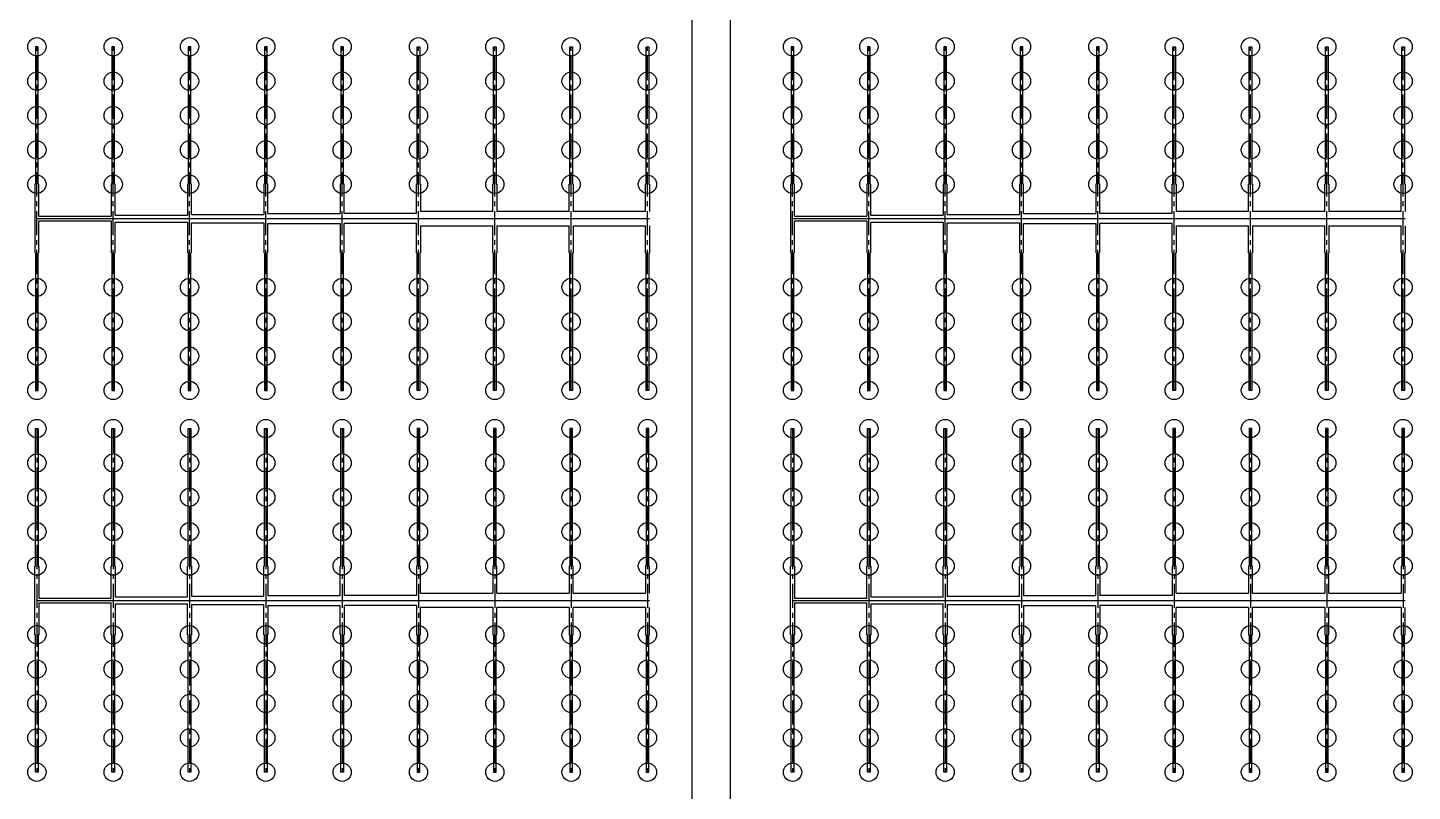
# Model space of a CAD drawing. Header units: millimetres. Extents: x -299291 to 688124, y -407813 to 623474.
# Drawn here: x -245862 to -227722, y 41980 to 51980 of the extents above; entities that cross this region are included whole.
import ezdxf

# ---------------------------------------------------------------- set-up
doc = ezdxf.new("R2010")
doc.units = ezdxf.units.MM
doc.linetypes.add('CENTER', pattern=[50.8, 31.75, -6.35, 6.35, -6.35])
doc.layers.add('轴线', color=6, linetype='CENTER')

msp = doc.modelspace()

# ---------------------------------------------------------------- linework, layer by layer
at = {"ltscale": 10}
for p, q in [((-237161.202, 90653.898), (-237161.202, 21980.27)), ((-236661.202, 90310.368), (-236661.202, 21980.27)), ((-237161.202, 89416.118), (-237161.202, 21980.27)), ((-236661.202, 87154.41), (-236661.202, 21980.27)), ((-245726.257, 51730.27), (-245758.257, 51730.27)), ((-245758.257, 51730.27), (-245758.257, 49930.27)), ((-245726.257, 49930.27), (-245726.257, 51730.27)), ((-244726.257, 51730.27), (-244758.257, 51730.27)), ((-244758.257, 51730.27), (-244758.257, 49930.27)), ((-244726.257, 49930.27), (-244726.257, 51730.27)), ((-243726.257, 51730.27), (-243758.257, 51730.27)), ((-243758.257, 51730.27), (-243758.257, 49930.27)), ((-243726.257, 49930.27), (-243726.257, 51730.27)), ((-242726.257, 51730.27), (-242758.257, 51730.27)), ((-242758.257, 51730.27), (-242758.257, 49930.27)), ((-242726.257, 49930.27), (-242726.257, 51730.27)), ((-241726.257, 51730.27), (-241758.257, 51730.27)), ((-241758.257, 51730.27), (-241758.257, 49930.27)), ((-241726.257, 49930.27), (-241726.257, 51730.27)), ((-240758.257, 49930.27), (-240758.257, 51730.27)), ((-240758.257, 51730.27), (-240726.257, 51730.27)), ((-240726.257, 51730.27), (-240726.257, 49930.27)), ((-239758.257, 49930.27), (-239758.257, 51730.27)), ((-239758.257, 51730.27), (-239726.257, 51730.27)), ((-239726.257, 51730.27), (-239726.257, 49930.27)), ((-238758.257, 49930.27), (-238758.257, 51730.27)), ((-238758.257, 51730.27), (-238726.257, 51730.27)), ((-238726.257, 51730.27), (-238726.257, 49930.27)), ((-237758.257, 49930.27), (-237758.257, 51730.27)), ((-237758.257, 51730.27), (-237726.257, 51730.27)), ((-237726.257, 51730.27), (-237726.257, 49930.27)), ((-235826.257, 51730.27), (-235858.257, 51730.27)), ((-235858.257, 51730.27), (-235858.257, 49930.27)), ((-235826.257, 49930.27), (-235826.257, 51730.27)), ((-234826.257, 51730.27), (-234858.257, 51730.27)), ((-234858.257, 51730.27), (-234858.257, 49930.27)), ((-234826.257, 49930.27), (-234826.257, 51730.27)), ((-233826.257, 51730.27), (-233858.257, 51730.27)), ((-233858.257, 51730.27), (-233858.257, 49930.27)), ((-233826.257, 49930.27), (-233826.257, 51730.27)), ((-232826.257, 51730.27), (-232858.257, 51730.27)), ((-232858.257, 51730.27), (-232858.257, 49930.27)), ((-232826.257, 49930.27), (-232826.257, 51730.27)), ((-231826.257, 51730.27), (-231858.257, 51730.27)), ((-231858.257, 51730.27), (-231858.257, 49930.27)), ((-231826.257, 49930.27), (-231826.257, 51730.27)), ((-230858.257, 49930.27), (-230858.257, 51730.27)), ((-230858.257, 51730.27), (-230826.257, 51730.27)), ((-230826.257, 51730.27), (-230826.257, 49930.27)), ((-229858.257, 49930.27), (-229858.257, 51730.27)), ((-229858.257, 51730.27), (-229826.257, 51730.27)), ((-229826.257, 51730.27), (-229826.257, 49930.27)), ((-228858.257, 49930.27), (-228858.257, 51730.27)), ((-228858.257, 51730.27), (-228826.257, 51730.27)), ((-228826.257, 51730.27), (-228826.257, 49930.27)), ((-227858.257, 49930.27), (-227858.257, 51730.27)), ((-227858.257, 51730.27), (-227826.257, 51730.27)), ((-227826.257, 51730.27), (-227826.257, 49930.27)), ((-245758.257, 49930.27), (-245767.257, 49930.27)), ((-245767.257, 49930.27), (-245767.257, 49030.27)), ((-245717.257, 49930.27), (-245726.257, 49930.27)), ((-245717.257, 49510.27), (-245717.257, 49930.27)), ((-244758.257, 49930.27), (-244767.257, 49930.27)), ((-244767.257, 49930.27), (-244767.257, 49510.27)), ((-244717.257, 49930.27), (-244726.257, 49930.27)), ((-244717.257, 49525.27), (-244717.257, 49930.27)), ((-243758.257, 49930.27), (-243767.257, 49930.27)), ((-243767.257, 49930.27), (-243767.257, 49525.27)), ((-243717.257, 49930.27), (-243726.257, 49930.27)), ((-243717.257, 49535.27), (-243717.257, 49930.27)), ((-242758.257, 49930.27), (-242767.257, 49930.27)), ((-242767.257, 49930.27), (-242767.257, 49535.27)), ((-242717.257, 49930.27), (-242726.257, 49930.27)), ((-242717.257, 49545.27), (-242717.257, 49930.27)), ((-241758.257, 49930.27), (-241767.257, 49930.27)), ((-241767.257, 49930.27), (-241767.257, 49545.27)), ((-241717.257, 49930.27), (-241726.257, 49930.27)), ((-241717.257, 49545.27), (-241717.257, 49930.27)), ((-240767.257, 49545.27), (-240767.257, 49930.27)), ((-240767.257, 49930.27), (-240758.257, 49930.27)), ((-240726.257, 49930.27), (-240717.257, 49930.27)), ((-240717.257, 49930.27), (-240717.257, 49575.27)), ((-239767.257, 49575.27), (-239767.257, 49930.27)), ((-239767.257, 49930.27), (-239758.257, 49930.27)), ((-239726.257, 49930.27), (-239717.257, 49930.27)), ((-239717.257, 49930.27), (-239717.257, 49575.27)), ((-238767.257, 49575.27), (-238767.257, 49930.27)), ((-238767.257, 49930.27), (-238758.257, 49930.27)), ((-238726.257, 49930.27), (-238717.257, 49930.27)), ((-238717.257, 49930.27), (-238717.257, 49575.27)), ((-237767.257, 49575.27), (-237767.257, 49930.27)), ((-237767.257, 49930.27), (-237758.257, 49930.27)), ((-237726.257, 49930.27), (-237717.257, 49930.27)), ((-237717.257, 49930.27), (-237717.257, 49575.27)), ((-235858.257, 49930.27), (-235867.257, 49930.27)), ((-235867.257, 49930.27), (-235867.257, 49030.27)), ((-235817.257, 49930.27), (-235826.257, 49930.27)), ((-235817.257, 49510.27), (-235817.257, 49930.27)), ((-234858.257, 49930.27), (-234867.257, 49930.27)), ((-234867.257, 49930.27), (-234867.257, 49510.27)), ((-234817.257, 49930.27), (-234826.257, 49930.27)), ((-234817.257, 49525.27), (-234817.257, 49930.27)), ((-233858.257, 49930.27), (-233867.257, 49930.27)), ((-233867.257, 49930.27), (-233867.257, 49525.27)), ((-233817.257, 49930.27), (-233826.257, 49930.27)), ((-233817.257, 49535.27), (-233817.257, 49930.27)), ((-232858.257, 49930.27), (-232867.257, 49930.27)), ((-232867.257, 49930.27), (-232867.257, 49535.27)), ((-232817.257, 49930.27), (-232826.257, 49930.27)), ((-232817.257, 49545.27), (-232817.257, 49930.27)), ((-231858.257, 49930.27), (-231867.257, 49930.27)), ((-231867.257, 49930.27), (-231867.257, 49545.27)), ((-231817.257, 49930.27), (-231826.257, 49930.27)), ((-231817.257, 49545.27), (-231817.257, 49930.27)), ((-230867.257, 49545.27), (-230867.257, 49930.27)), ((-230867.257, 49930.27), (-230858.257, 49930.27)), ((-230826.257, 49930.27), (-230817.257, 49930.27)), ((-230817.257, 49930.27), (-230817.257, 49575.27)), ((-229867.257, 49575.27), (-229867.257, 49930.27)), ((-229867.257, 49930.27), (-229858.257, 49930.27)), ((-229826.257, 49930.27), (-229817.257, 49930.27)), ((-229817.257, 49930.27), (-229817.257, 49575.27)), ((-228867.257, 49575.27), (-228867.257, 49930.27)), ((-228867.257, 49930.27), (-228858.257, 49930.27)), ((-228826.257, 49930.27), (-228817.257, 49930.27)), ((-228817.257, 49930.27), (-228817.257, 49575.27)), ((-227867.257, 49575.27), (-227867.257, 49930.27)), ((-227867.257, 49930.27), (-227858.257, 49930.27)), ((-227826.257, 49930.27), (-227817.257, 49930.27)), ((-227817.257, 49930.27), (-227817.257, 49575.27)), ((-244717.257, 49525.27), (-243767.257, 49525.27)), ((-243717.257, 49535.27), (-242767.257, 49535.27)), ((-242717.257, 49545.27), (-241767.257, 49545.27)), ((-240767.257, 49545.27), (-241717.257, 49545.27)), ((-239767.257, 49575.27), (-240717.257, 49575.27)), ((-238767.257, 49575.27), (-239717.257, 49575.27)), ((-237767.257, 49575.27), (-238717.257, 49575.27)), ((-234817.257, 49525.27), (-233867.257, 49525.27)), ((-233817.257, 49535.27), (-232867.257, 49535.27)), ((-232817.257, 49545.27), (-231867.257, 49545.27)), ((-230867.257, 49545.27), (-231817.257, 49545.27)), ((-229867.257, 49575.27), (-230817.257, 49575.27)), ((-228867.257, 49575.27), (-229817.257, 49575.27)), ((-227867.257, 49575.27), (-228817.257, 49575.27)), ((-245742.257, 49480.27), (-237717.257, 49480.27)), ((-245717.257, 49510.27), (-244767.257, 49510.27)), ((-245717.257, 49030.27), (-245717.257, 49450.27)), ((-245717.257, 49450.27), (-244767.257, 49450.27)), ((-244767.257, 49450.27), (-244767.257, 49030.27)), ((-244717.257, 49030.27), (-244717.257, 49435.27)), ((-244717.257, 49435.27), (-243767.257, 49435.27)), ((-243767.257, 49435.27), (-243767.257, 49030.27)), ((-243717.257, 49030.27), (-243717.257, 49425.27)), ((-243717.257, 49425.27), (-242767.257, 49425.27)), ((-242767.257, 49425.27), (-242767.257, 49030.27)), ((-242717.257, 49030.27), (-242717.257, 49415.27)), ((-242717.257, 49415.27), (-241767.257, 49415.27)), ((-241767.257, 49415.27), (-241767.257, 49030.27)), ((-241717.257, 49030.27), (-241717.257, 49415.27)), ((-240767.257, 49415.27), (-241717.257, 49415.27)), ((-240767.257, 49030.27), (-240767.257, 49415.27)), ((-240717.257, 49385.27), (-240717.257, 49030.27)), ((-240717.257, 49385.27), (-239767.257, 49385.27)), ((-239767.257, 49030.27), (-239767.257, 49385.27)), ((-239717.257, 49385.27), (-239717.257, 49030.27)), ((-239717.257, 49385.27), (-238767.257, 49385.27)), ((-238767.257, 49030.27), (-238767.257, 49385.27)), ((-238717.257, 49385.27), (-238717.257, 49030.27)), ((-238717.257, 49385.27), (-237767.257, 49385.27)), ((-237767.257, 49030.27), (-237767.257, 49385.27)), ((-237717.257, 49385.27), (-237717.257, 49030.27)), ((-235842.257, 49480.27), (-227817.257, 49480.27)), ((-235817.257, 49510.27), (-234867.257, 49510.27)), ((-235817.257, 49030.27), (-235817.257, 49450.27)), ((-235817.257, 49450.27), (-234867.257, 49450.27)), ((-234867.257, 49450.27), (-234867.257, 49030.27)), ((-234817.257, 49030.27), (-234817.257, 49435.27)), ((-234817.257, 49435.27), (-233867.257, 49435.27)), ((-233867.257, 49435.27), (-233867.257, 49030.27)), ((-233817.257, 49030.27), (-233817.257, 49425.27)), ((-233817.257, 49425.27), (-232867.257, 49425.27)), ((-232867.257, 49425.27), (-232867.257, 49030.27)), ((-232817.257, 49030.27), (-232817.257, 49415.27)), ((-232817.257, 49415.27), (-231867.257, 49415.27)), ((-231867.257, 49415.27), (-231867.257, 49030.27)), ((-231817.257, 49030.27), (-231817.257, 49415.27)), ((-230867.257, 49415.27), (-231817.257, 49415.27)), ((-230867.257, 49030.27), (-230867.257, 49415.27)), ((-230817.257, 49385.27), (-230817.257, 49030.27)), ((-230817.257, 49385.27), (-229867.257, 49385.27)), ((-229867.257, 49030.27), (-229867.257, 49385.27)), ((-229817.257, 49385.27), (-229817.257, 49030.27)), ((-229817.257, 49385.27), (-228867.257, 49385.27)), ((-228867.257, 49030.27), (-228867.257, 49385.27)), ((-228817.257, 49385.27), (-228817.257, 49030.27)), ((-228817.257, 49385.27), (-227867.257, 49385.27)), ((-227867.257, 49030.27), (-227867.257, 49385.27)), ((-227817.257, 49385.27), (-227817.257, 49030.27)), ((-245758.257, 49030.27), (-245758.257, 47230.27)), ((-245726.257, 47230.27), (-245726.257, 49030.27)), ((-244758.257, 49030.27), (-244758.257, 47230.27)), ((-244726.257, 47230.27), (-244726.257, 49030.27)), ((-243758.257, 49030.27), (-243758.257, 47230.27)), ((-243726.257, 47230.27), (-243726.257, 49030.27)), ((-242758.257, 49030.27), (-242758.257, 47230.27)), ((-242726.257, 47230.27), (-242726.257, 49030.27)), ((-241758.257, 49030.27), (-241758.257, 47230.27)), ((-241726.257, 47230.27), (-241726.257, 49030.27)), ((-240758.257, 47230.27), (-240758.257, 49030.27)), ((-240726.257, 49030.27), (-240726.257, 47230.27)), ((-239758.257, 47230.27), (-239758.257, 49030.27)), ((-239726.257, 49030.27), (-239726.257, 47230.27)), ((-238758.257, 47230.27), (-238758.257, 49030.27)), ((-238726.257, 49030.27), (-238726.257, 47230.27)), ((-237758.257, 47230.27), (-237758.257, 49030.27)), ((-237726.257, 49030.27), (-237726.257, 47230.27)), ((-235858.257, 49030.27), (-235858.257, 47230.27)), ((-235826.257, 47230.27), (-235826.257, 49030.27)), ((-234858.257, 49030.27), (-234858.257, 47230.27)), ((-234826.257, 47230.27), (-234826.257, 49030.27)), ((-233858.257, 49030.27), (-233858.257, 47230.27)), ((-233826.257, 47230.27), (-233826.257, 49030.27)), ((-232858.257, 49030.27), (-232858.257, 47230.27)), ((-232826.257, 47230.27), (-232826.257, 49030.27)), ((-231858.257, 49030.27), (-231858.257, 47230.27)), ((-231826.257, 47230.27), (-231826.257, 49030.27)), ((-230858.257, 47230.27), (-230858.257, 49030.27)), ((-230826.257, 49030.27), (-230826.257, 47230.27)), ((-229858.257, 47230.27), (-229858.257, 49030.27)), ((-229826.257, 49030.27), (-229826.257, 47230.27)), ((-228858.257, 47230.27), (-228858.257, 49030.27)), ((-228826.257, 49030.27), (-228826.257, 47230.27)), ((-227858.257, 47230.27), (-227858.257, 49030.27)), ((-227826.257, 49030.27), (-227826.257, 47230.27)), ((-245758.257, 47230.27), (-245726.257, 47230.27)), ((-244758.257, 47230.27), (-244726.257, 47230.27)), ((-243758.257, 47230.27), (-243726.257, 47230.27)), ((-242758.257, 47230.27), (-242726.257, 47230.27)), ((-241758.257, 47230.27), (-241726.257, 47230.27)), ((-240726.257, 47230.27), (-240758.257, 47230.27)), ((-239726.257, 47230.27), (-239758.257, 47230.27)), ((-238726.257, 47230.27), (-238758.257, 47230.27)), ((-237726.257, 47230.27), (-237758.257, 47230.27)), ((-235858.257, 47230.27), (-235826.257, 47230.27)), ((-234858.257, 47230.27), (-234826.257, 47230.27)), ((-233858.257, 47230.27), (-233826.257, 47230.27)), ((-232858.257, 47230.27), (-232826.257, 47230.27)), ((-231858.257, 47230.27), (-231826.257, 47230.27)), ((-230826.257, 47230.27), (-230858.257, 47230.27)), ((-229826.257, 47230.27), (-229858.257, 47230.27)), ((-228826.257, 47230.27), (-228858.257, 47230.27)), ((-227826.257, 47230.27), (-227858.257, 47230.27)), ((-245758.257, 46730.27), (-245726.257, 46730.27)), ((-245758.257, 44930.27), (-245758.257, 46730.27)), ((-245726.257, 46730.27), (-245726.257, 44930.27)), ((-244758.257, 46730.27), (-244726.257, 46730.27)), ((-244758.257, 44930.27), (-244758.257, 46730.27)), ((-244726.257, 46730.27), (-244726.257, 44930.27)), ((-243758.257, 46730.27), (-243726.257, 46730.27)), ((-243758.257, 44930.27), (-243758.257, 46730.27)), ((-243726.257, 46730.27), (-243726.257, 44930.27)), ((-242758.257, 46730.27), (-242726.257, 46730.27)), ((-242758.257, 44930.27), (-242758.257, 46730.27)), ((-242726.257, 46730.27), (-242726.257, 44930.27)), ((-241758.257, 46730.27), (-241726.257, 46730.27)), ((-241758.257, 44930.27), (-241758.257, 46730.27)), ((-241726.257, 46730.27), (-241726.257, 44930.27)), ((-240726.257, 46730.27), (-240758.257, 46730.27)), ((-240758.257, 46730.27), (-240758.257, 44930.27)), ((-240726.257, 44930.27), (-240726.257, 46730.27)), ((-239726.257, 46730.27), (-239758.257, 46730.27)), ((-239758.257, 46730.27), (-239758.257, 44930.27)), ((-239726.257, 44930.27), (-239726.257, 46730.27)), ((-238726.257, 46730.27), (-238758.257, 46730.27)), ((-238758.257, 46730.27), (-238758.257, 44930.27)), ((-238726.257, 44930.27), (-238726.257, 46730.27)), ((-237726.257, 46730.27), (-237758.257, 46730.27)), ((-237758.257, 46730.27), (-237758.257, 44930.27)), ((-237726.257, 44930.27), (-237726.257, 46730.27)), ((-235858.257, 46730.27), (-235826.257, 46730.27)), ((-235858.257, 44930.27), (-235858.257, 46730.27)), ((-235826.257, 46730.27), (-235826.257, 44930.27)), ((-234858.257, 46730.27), (-234826.257, 46730.27)), ((-234858.257, 44930.27), (-234858.257, 46730.27)), ((-234826.257, 46730.27), (-234826.257, 44930.27)), ((-233858.257, 46730.27), (-233826.257, 46730.27)), ((-233858.257, 44930.27), (-233858.257, 46730.27)), ((-233826.257, 46730.27), (-233826.257, 44930.27)), ((-232858.257, 46730.27), (-232826.257, 46730.27)), ((-232858.257, 44930.27), (-232858.257, 46730.27)), ((-232826.257, 46730.27), (-232826.257, 44930.27)), ((-231858.257, 46730.27), (-231826.257, 46730.27)), ((-231858.257, 44930.27), (-231858.257, 46730.27)), ((-231826.257, 46730.27), (-231826.257, 44930.27)), ((-230826.257, 46730.27), (-230858.257, 46730.27)), ((-230858.257, 46730.27), (-230858.257, 44930.27)), ((-230826.257, 44930.27), (-230826.257, 46730.27)), ((-229826.257, 46730.27), (-229858.257, 46730.27)), ((-229858.257, 46730.27), (-229858.257, 44930.27)), ((-229826.257, 44930.27), (-229826.257, 46730.27)), ((-228826.257, 46730.27), (-228858.257, 46730.27)), ((-228858.257, 46730.27), (-228858.257, 44930.27)), ((-228826.257, 44930.27), (-228826.257, 46730.27)), ((-227826.257, 46730.27), (-227858.257, 46730.27)), ((-227858.257, 46730.27), (-227858.257, 44930.27)), ((-227826.257, 44930.27), (-227826.257, 46730.27)), ((-245767.257, 44030.27), (-245767.257, 44930.27)), ((-245767.257, 44930.27), (-245758.257, 44930.27)), ((-245726.257, 44930.27), (-245717.257, 44930.27)), ((-245717.257, 44930.27), (-245717.257, 44510.27)), ((-244767.257, 44510.27), (-244767.257, 44930.27)), ((-244767.257, 44930.27), (-244758.257, 44930.27)), ((-244726.257, 44930.27), (-244717.257, 44930.27)), ((-244717.257, 44930.27), (-244717.257, 44525.27)), ((-243767.257, 44525.27), (-243767.257, 44930.27)), ((-243767.257, 44930.27), (-243758.257, 44930.27)), ((-243726.257, 44930.27), (-243717.257, 44930.27)), ((-243717.257, 44930.27), (-243717.257, 44535.27)), ((-242767.257, 44535.27), (-242767.257, 44930.27)), ((-242767.257, 44930.27), (-242758.257, 44930.27)), ((-242726.257, 44930.27), (-242717.257, 44930.27)), ((-242717.257, 44930.27), (-242717.257, 44545.27)), ((-241767.257, 44545.27), (-241767.257, 44930.27)), ((-241767.257, 44930.27), (-241758.257, 44930.27)), ((-241726.257, 44930.27), (-241717.257, 44930.27)), ((-241717.257, 44930.27), (-241717.257, 44545.27)), ((-240758.257, 44930.27), (-240767.257, 44930.27)), ((-240767.257, 44930.27), (-240767.257, 44545.27)), ((-240717.257, 44930.27), (-240726.257, 44930.27)), ((-240717.257, 44575.27), (-240717.257, 44930.27)), ((-239758.257, 44930.27), (-239767.257, 44930.27)), ((-239767.257, 44930.27), (-239767.257, 44575.27)), ((-239717.257, 44930.27), (-239726.257, 44930.27)), ((-239717.257, 44575.27), (-239717.257, 44930.27)), ((-238758.257, 44930.27), (-238767.257, 44930.27)), ((-238767.257, 44930.27), (-238767.257, 44575.27)), ((-238717.257, 44930.27), (-238726.257, 44930.27)), ((-238717.257, 44575.27), (-238717.257, 44930.27)), ((-237758.257, 44930.27), (-237767.257, 44930.27)), ((-237767.257, 44930.27), (-237767.257, 44575.27)), ((-237717.257, 44930.27), (-237726.257, 44930.27)), ((-237717.257, 44575.27), (-237717.257, 44930.27)), ((-235867.257, 44030.27), (-235867.257, 44930.27)), ((-235867.257, 44930.27), (-235858.257, 44930.27)), ((-235826.257, 44930.27), (-235817.257, 44930.27)), ((-235817.257, 44930.27), (-235817.257, 44510.27)), ((-234867.257, 44510.27), (-234867.257, 44930.27)), ((-234867.257, 44930.27), (-234858.257, 44930.27)), ((-234826.257, 44930.27), (-234817.257, 44930.27)), ((-234817.257, 44930.27), (-234817.257, 44525.27)), ((-233867.257, 44525.27), (-233867.257, 44930.27)), ((-233867.257, 44930.27), (-233858.257, 44930.27)), ((-233826.257, 44930.27), (-233817.257, 44930.27)), ((-233817.257, 44930.27), (-233817.257, 44535.27)), ((-232867.257, 44535.27), (-232867.257, 44930.27)), ((-232867.257, 44930.27), (-232858.257, 44930.27)), ((-232826.257, 44930.27), (-232817.257, 44930.27)), ((-232817.257, 44930.27), (-232817.257, 44545.27)), ((-231867.257, 44545.27), (-231867.257, 44930.27)), ((-231867.257, 44930.27), (-231858.257, 44930.27)), ((-231826.257, 44930.27), (-231817.257, 44930.27)), ((-231817.257, 44930.27), (-231817.257, 44545.27)), ((-230858.257, 44930.27), (-230867.257, 44930.27)), ((-230867.257, 44930.27), (-230867.257, 44545.27)), ((-230817.257, 44930.27), (-230826.257, 44930.27)), ((-230817.257, 44575.27), (-230817.257, 44930.27)), ((-229858.257, 44930.27), (-229867.257, 44930.27)), ((-229867.257, 44930.27), (-229867.257, 44575.27)), ((-229817.257, 44930.27), (-229826.257, 44930.27)), ((-229817.257, 44575.27), (-229817.257, 44930.27)), ((-228858.257, 44930.27), (-228867.257, 44930.27)), ((-228867.257, 44930.27), (-228867.257, 44575.27)), ((-228817.257, 44930.27), (-228826.257, 44930.27)), ((-228817.257, 44575.27), (-228817.257, 44930.27)), ((-227858.257, 44930.27), (-227867.257, 44930.27)), ((-227867.257, 44930.27), (-227867.257, 44575.27)), ((-227817.257, 44930.27), (-227826.257, 44930.27)), ((-227817.257, 44575.27), (-227817.257, 44930.27)), ((-245742.257, 44480.27), (-237717.257, 44480.27)), ((-245717.257, 44510.27), (-244767.257, 44510.27)), ((-245717.257, 44450.27), (-245717.257, 44030.27)), ((-245717.257, 44450.27), (-244767.257, 44450.27)), ((-244767.257, 44030.27), (-244767.257, 44450.27)), ((-244717.257, 44525.27), (-243767.257, 44525.27)), ((-243717.257, 44535.27), (-242767.257, 44535.27)), ((-242717.257, 44545.27), (-241767.257, 44545.27)), ((-240767.257, 44545.27), (-241717.257, 44545.27)), ((-240717.257, 44575.27), (-239767.257, 44575.27)), ((-239717.257, 44575.27), (-238767.257, 44575.27)), ((-238717.257, 44575.27), (-237767.257, 44575.27)), ((-235842.257, 44480.27), (-227817.257, 44480.27)), ((-235817.257, 44510.27), (-234867.257, 44510.27)), ((-235817.257, 44450.27), (-235817.257, 44030.27)), ((-235817.257, 44450.27), (-234867.257, 44450.27)), ((-234867.257, 44030.27), (-234867.257, 44450.27)), ((-234817.257, 44525.27), (-233867.257, 44525.27)), ((-233817.257, 44535.27), (-232867.257, 44535.27)), ((-232817.257, 44545.27), (-231867.257, 44545.27)), ((-230867.257, 44545.27), (-231817.257, 44545.27)), ((-230817.257, 44575.27), (-229867.257, 44575.27)), ((-229817.257, 44575.27), (-228867.257, 44575.27)), ((-228817.257, 44575.27), (-227867.257, 44575.27)), ((-244717.257, 44435.27), (-244717.257, 44030.27)), ((-244717.257, 44435.27), (-243767.257, 44435.27)), ((-243767.257, 44030.27), (-243767.257, 44435.27)), ((-243717.257, 44425.27), (-243717.257, 44030.27)), ((-243717.257, 44425.27), (-242767.257, 44425.27)), ((-242767.257, 44030.27), (-242767.257, 44425.27)), ((-242717.257, 44415.27), (-242717.257, 44030.27)), ((-242717.257, 44415.27), (-241767.257, 44415.27)), ((-241767.257, 44030.27), (-241767.257, 44415.27)), ((-241717.257, 44415.27), (-241717.257, 44030.27)), ((-240767.257, 44415.27), (-241717.257, 44415.27)), ((-240767.257, 44415.27), (-240767.257, 44030.27)), ((-240717.257, 44030.27), (-240717.257, 44385.27)), ((-239767.257, 44385.27), (-240717.257, 44385.27)), ((-239767.257, 44385.27), (-239767.257, 44030.27)), ((-239717.257, 44030.27), (-239717.257, 44385.27)), ((-238767.257, 44385.27), (-239717.257, 44385.27)), ((-238767.257, 44385.27), (-238767.257, 44030.27)), ((-238717.257, 44030.27), (-238717.257, 44385.27)), ((-237767.257, 44385.27), (-238717.257, 44385.27)), ((-237767.257, 44385.27), (-237767.257, 44030.27)), ((-237717.257, 44030.27), (-237717.257, 44385.27)), ((-234817.257, 44435.27), (-234817.257, 44030.27)), ((-234817.257, 44435.27), (-233867.257, 44435.27)), ((-233867.257, 44030.27), (-233867.257, 44435.27)), ((-233817.257, 44425.27), (-233817.257, 44030.27)), ((-233817.257, 44425.27), (-232867.257, 44425.27)), ((-232867.257, 44030.27), (-232867.257, 44425.27)), ((-232817.257, 44415.27), (-232817.257, 44030.27)), ((-232817.257, 44415.27), (-231867.257, 44415.27)), ((-231867.257, 44030.27), (-231867.257, 44415.27)), ((-231817.257, 44415.27), (-231817.257, 44030.27)), ((-230867.257, 44415.27), (-231817.257, 44415.27)), ((-230867.257, 44415.27), (-230867.257, 44030.27)), ((-230817.257, 44030.27), (-230817.257, 44385.27)), ((-229867.257, 44385.27), (-230817.257, 44385.27)), ((-229867.257, 44385.27), (-229867.257, 44030.27)), ((-229817.257, 44030.27), (-229817.257, 44385.27)), ((-228867.257, 44385.27), (-229817.257, 44385.27)), ((-228867.257, 44385.27), (-228867.257, 44030.27)), ((-228817.257, 44030.27), (-228817.257, 44385.27)), ((-227867.257, 44385.27), (-228817.257, 44385.27)), ((-227867.257, 44385.27), (-227867.257, 44030.27)), ((-227817.257, 44030.27), (-227817.257, 44385.27)), ((-245758.257, 44030.27), (-245767.257, 44030.27)), ((-245758.257, 42230.27), (-245758.257, 44030.27)), ((-245717.257, 44030.27), (-245726.257, 44030.27)), ((-245726.257, 44030.27), (-245726.257, 42230.27)), ((-244758.257, 44030.27), (-244767.257, 44030.27)), ((-244758.257, 42230.27), (-244758.257, 44030.27)), ((-244717.257, 44030.27), (-244726.257, 44030.27)), ((-244726.257, 44030.27), (-244726.257, 42230.27)), ((-243758.257, 44030.27), (-243767.257, 44030.27)), ((-243758.257, 42230.27), (-243758.257, 44030.27)), ((-243717.257, 44030.27), (-243726.257, 44030.27)), ((-243726.257, 44030.27), (-243726.257, 42230.27)), ((-242758.257, 44030.27), (-242767.257, 44030.27)), ((-242758.257, 42230.27), (-242758.257, 44030.27)), ((-242717.257, 44030.27), (-242726.257, 44030.27)), ((-242726.257, 44030.27), (-242726.257, 42230.27)), ((-241758.257, 44030.27), (-241767.257, 44030.27)), ((-241758.257, 42230.27), (-241758.257, 44030.27)), ((-241717.257, 44030.27), (-241726.257, 44030.27)), ((-241726.257, 44030.27), (-241726.257, 42230.27)), ((-240767.257, 44030.27), (-240758.257, 44030.27)), ((-240758.257, 44030.27), (-240758.257, 42230.27)), ((-240726.257, 42230.27), (-240726.257, 44030.27)), ((-240726.257, 44030.27), (-240717.257, 44030.27)), ((-239767.257, 44030.27), (-239758.257, 44030.27)), ((-239758.257, 44030.27), (-239758.257, 42230.27)), ((-239726.257, 42230.27), (-239726.257, 44030.27)), ((-239726.257, 44030.27), (-239717.257, 44030.27)), ((-238767.257, 44030.27), (-238758.257, 44030.27)), ((-238758.257, 44030.27), (-238758.257, 42230.27)), ((-238726.257, 42230.27), (-238726.257, 44030.27)), ((-238726.257, 44030.27), (-238717.257, 44030.27)), ((-237767.257, 44030.27), (-237758.257, 44030.27)), ((-237758.257, 44030.27), (-237758.257, 42230.27)), ((-237726.257, 42230.27), (-237726.257, 44030.27)), ((-237726.257, 44030.27), (-237717.257, 44030.27)), ((-235858.257, 44030.27), (-235867.257, 44030.27)), ((-235858.257, 42230.27), (-235858.257, 44030.27)), ((-235817.257, 44030.27), (-235826.257, 44030.27)), ((-235826.257, 44030.27), (-235826.257, 42230.27)), ((-234858.257, 44030.27), (-234867.257, 44030.27)), ((-234858.257, 42230.27), (-234858.257, 44030.27)), ((-234817.257, 44030.27), (-234826.257, 44030.27)), ((-234826.257, 44030.27), (-234826.257, 42230.27)), ((-233858.257, 44030.27), (-233867.257, 44030.27)), ((-233858.257, 42230.27), (-233858.257, 44030.27)), ((-233817.257, 44030.27), (-233826.257, 44030.27)), ((-233826.257, 44030.27), (-233826.257, 42230.27)), ((-232858.257, 44030.27), (-232867.257, 44030.27)), ((-232858.257, 42230.27), (-232858.257, 44030.27)), ((-232817.257, 44030.27), (-232826.257, 44030.27)), ((-232826.257, 44030.27), (-232826.257, 42230.27)), ((-231858.257, 44030.27), (-231867.257, 44030.27)), ((-231858.257, 42230.27), (-231858.257, 44030.27)), ((-231817.257, 44030.27), (-231826.257, 44030.27)), ((-231826.257, 44030.27), (-231826.257, 42230.27)), ((-230867.257, 44030.27), (-230858.257, 44030.27)), ((-230858.257, 44030.27), (-230858.257, 42230.27)), ((-230826.257, 42230.27), (-230826.257, 44030.27)), ((-230826.257, 44030.27), (-230817.257, 44030.27)), ((-229867.257, 44030.27), (-229858.257, 44030.27)), ((-229858.257, 44030.27), (-229858.257, 42230.27)), ((-229826.257, 42230.27), (-229826.257, 44030.27)), ((-229826.257, 44030.27), (-229817.257, 44030.27)), ((-228867.257, 44030.27), (-228858.257, 44030.27)), ((-228858.257, 44030.27), (-228858.257, 42230.27)), ((-228826.257, 42230.27), (-228826.257, 44030.27)), ((-228826.257, 44030.27), (-228817.257, 44030.27)), ((-227867.257, 44030.27), (-227858.257, 44030.27)), ((-227858.257, 44030.27), (-227858.257, 42230.27)), ((-227826.257, 42230.27), (-227826.257, 44030.27)), ((-227826.257, 44030.27), (-227817.257, 44030.27)), ((-245726.257, 42230.27), (-245758.257, 42230.27)), ((-244726.257, 42230.27), (-244758.257, 42230.27)), ((-243726.257, 42230.27), (-243758.257, 42230.27)), ((-242726.257, 42230.27), (-242758.257, 42230.27)), ((-241726.257, 42230.27), (-241758.257, 42230.27)), ((-240758.257, 42230.27), (-240726.257, 42230.27)), ((-239758.257, 42230.27), (-239726.257, 42230.27)), ((-238758.257, 42230.27), (-238726.257, 42230.27)), ((-237758.257, 42230.27), (-237726.257, 42230.27)), ((-235826.257, 42230.27), (-235858.257, 42230.27)), ((-234826.257, 42230.27), (-234858.257, 42230.27)), ((-233826.257, 42230.27), (-233858.257, 42230.27)), ((-232826.257, 42230.27), (-232858.257, 42230.27)), ((-231826.257, 42230.27), (-231858.257, 42230.27)), ((-230858.257, 42230.27), (-230826.257, 42230.27)), ((-229858.257, 42230.27), (-229826.257, 42230.27)), ((-228858.257, 42230.27), (-228826.257, 42230.27)), ((-227858.257, 42230.27), (-227826.257, 42230.27))]:
    msp.add_line(p, q, dxfattribs=at)
for centre in [(-245742.257, 51730.27), (-244742.257, 51730.27), (-243742.257, 51730.27), (-242742.257, 51730.27), (-241742.257, 51730.27), (-240742.257, 51730.27), (-239742.257, 51730.27), (-238742.257, 51730.27), (-237742.257, 51730.27), (-235842.257, 51730.27), (-234842.257, 51730.27), (-233842.257, 51730.27), (-232842.257, 51730.27), (-231842.257, 51730.27), (-230842.257, 51730.27), (-229842.257, 51730.27), (-228842.257, 51730.27), (-227842.257, 51730.27), (-245742.257, 51280.27), (-244742.257, 51280.27), (-243742.257, 51280.27), (-242742.257, 51280.27), (-241742.257, 51280.27), (-240742.257, 51280.27), (-239742.257, 51280.27), (-238742.257, 51280.27), (-237742.257, 51280.27), (-235842.257, 51280.27), (-234842.257, 51280.27), (-233842.257, 51280.27), (-232842.257, 51280.27), (-231842.257, 51280.27), (-230842.257, 51280.27), (-229842.257, 51280.27), (-228842.257, 51280.27), (-227842.257, 51280.27), (-245742.257, 50830.27), (-244742.257, 50830.27), (-243742.257, 50830.27), (-242742.257, 50830.27), (-241742.257, 50830.27), (-240742.257, 50830.27), (-239742.257, 50830.27), (-238742.257, 50830.27), (-237742.257, 50830.27), (-235842.257, 50830.27), (-234842.257, 50830.27), (-233842.257, 50830.27), (-232842.257, 50830.27), (-231842.257, 50830.27), (-230842.257, 50830.27), (-229842.257, 50830.27), (-228842.257, 50830.27), (-227842.257, 50830.27), (-245742.257, 50380.27), (-244742.257, 50380.27), (-243742.257, 50380.27), (-242742.257, 50380.27), (-241742.257, 50380.27), (-240742.257, 50380.27), (-239742.257, 50380.27), (-238742.257, 50380.27), (-237742.257, 50380.27), (-235842.257, 50380.27), (-234842.257, 50380.27), (-233842.257, 50380.27), (-232842.257, 50380.27), (-231842.257, 50380.27), (-230842.257, 50380.27), (-229842.257, 50380.27), (-228842.257, 50380.27), (-227842.257, 50380.27), (-245742.257, 49930.27), (-244742.257, 49930.27), (-243742.257, 49930.27), (-242742.257, 49930.27), (-241742.257, 49930.27), (-240742.257, 49930.27), (-239742.257, 49930.27), (-238742.257, 49930.27), (-237742.257, 49930.27), (-235842.257, 49930.27), (-234842.257, 49930.27), (-233842.257, 49930.27), (-232842.257, 49930.27), (-231842.257, 49930.27), (-230842.257, 49930.27), (-229842.257, 49930.27), (-228842.257, 49930.27), (-227842.257, 49930.27), (-245742.257, 48580.27), (-244742.257, 48580.27), (-243742.257, 48580.27), (-242742.257, 48580.27), (-241742.257, 48580.27), (-240742.257, 48580.27), (-239742.257, 48580.27), (-238742.257, 48580.27), (-237742.257, 48580.27), (-235842.257, 48580.27), (-234842.257, 48580.27), (-233842.257, 48580.27), (-232842.257, 48580.27), (-231842.257, 48580.27), (-230842.257, 48580.27), (-229842.257, 48580.27), (-228842.257, 48580.27), (-227842.257, 48580.27), (-245742.257, 48130.27), (-244742.257, 48130.27), (-243742.257, 48130.27), (-242742.257, 48130.27), (-241742.257, 48130.27), (-240742.257, 48130.27), (-239742.257, 48130.27), (-238742.257, 48130.27), (-237742.257, 48130.27), (-235842.257, 48130.27), (-234842.257, 48130.27), (-233842.257, 48130.27), (-232842.257, 48130.27), (-231842.257, 48130.27), (-230842.257, 48130.27), (-229842.257, 48130.27), (-228842.257, 48130.27), (-227842.257, 48130.27), (-245742.257, 47680.27), (-244742.257, 47680.27), (-243742.257, 47680.27), (-242742.257, 47680.27), (-241742.257, 47680.27), (-240742.257, 47680.27), (-239742.257, 47680.27), (-238742.257, 47680.27), (-237742.257, 47680.27), (-235842.257, 47680.27), (-234842.257, 47680.27), (-233842.257, 47680.27), (-232842.257, 47680.27), (-231842.257, 47680.27), (-230842.257, 47680.27), (-229842.257, 47680.27), (-228842.257, 47680.27), (-227842.257, 47680.27), (-245742.257, 47230.27), (-244742.257, 47230.27), (-243742.257, 47230.27), (-242742.257, 47230.27), (-241742.257, 47230.27), (-240742.257, 47230.27), (-239742.257, 47230.27), (-238742.257, 47230.27), (-237742.257, 47230.27), (-235842.257, 47230.27), (-234842.257, 47230.27), (-233842.257, 47230.27), (-232842.257, 47230.27), (-231842.257, 47230.27), (-230842.257, 47230.27), (-229842.257, 47230.27), (-228842.257, 47230.27), (-227842.257, 47230.27), (-245742.257, 46730.27), (-244742.257, 46730.27), (-243742.257, 46730.27), (-242742.257, 46730.27), (-241742.257, 46730.27), (-240742.257, 46730.27), (-239742.257, 46730.27), (-238742.257, 46730.27), (-237742.257, 46730.27), (-235842.257, 46730.27), (-234842.257, 46730.27), (-233842.257, 46730.27), (-232842.257, 46730.27), (-231842.257, 46730.27), (-230842.257, 46730.27), (-229842.257, 46730.27), (-228842.257, 46730.27), (-227842.257, 46730.27), (-245742.257, 46280.27), (-244742.257, 46280.27), (-243742.257, 46280.27), (-242742.257, 46280.27), (-241742.257, 46280.27), (-240742.257, 46280.27), (-239742.257, 46280.27), (-238742.257, 46280.27), (-237742.257, 46280.27), (-235842.257, 46280.27), (-234842.257, 46280.27), (-233842.257, 46280.27), (-232842.257, 46280.27), (-231842.257, 46280.27), (-230842.257, 46280.27), (-229842.257, 46280.27), (-228842.257, 46280.27), (-227842.257, 46280.27), (-245742.257, 45830.27), (-244742.257, 45830.27), (-243742.257, 45830.27), (-242742.257, 45830.27), (-241742.257, 45830.27), (-240742.257, 45830.27), (-239742.257, 45830.27), (-238742.257, 45830.27), (-237742.257, 45830.27), (-235842.257, 45830.27), (-234842.257, 45830.27), (-233842.257, 45830.27), (-232842.257, 45830.27), (-231842.257, 45830.27), (-230842.257, 45830.27), (-229842.257, 45830.27), (-228842.257, 45830.27), (-227842.257, 45830.27), (-245742.257, 45380.27), (-244742.257, 45380.27), (-243742.257, 45380.27), (-242742.257, 45380.27), (-241742.257, 45380.27), (-240742.257, 45380.27), (-239742.257, 45380.27), (-238742.257, 45380.27), (-237742.257, 45380.27), (-235842.257, 45380.27), (-234842.257, 45380.27), (-233842.257, 45380.27), (-232842.257, 45380.27), (-231842.257, 45380.27), (-230842.257, 45380.27), (-229842.257, 45380.27), (-228842.257, 45380.27), (-227842.257, 45380.27), (-245742.257, 44930.27), (-244742.257, 44930.27), (-243742.257, 44930.27), (-242742.257, 44930.27), (-241742.257, 44930.27), (-240742.257, 44930.27), (-239742.257, 44930.27), (-238742.257, 44930.27), (-237742.257, 44930.27), (-235842.257, 44930.27), (-234842.257, 44930.27), (-233842.257, 44930.27), (-232842.257, 44930.27), (-231842.257, 44930.27), (-230842.257, 44930.27), (-229842.257, 44930.27), (-228842.257, 44930.27), (-227842.257, 44930.27), (-245742.257, 44030.27), (-244742.257, 44030.27), (-243742.257, 44030.27), (-242742.257, 44030.27), (-241742.257, 44030.27), (-240742.257, 44030.27), (-239742.257, 44030.27), (-238742.257, 44030.27), (-237742.257, 44030.27), (-235842.257, 44030.27), (-234842.257, 44030.27), (-233842.257, 44030.27), (-232842.257, 44030.27), (-231842.257, 44030.27), (-230842.257, 44030.27), (-229842.257, 44030.27), (-228842.257, 44030.27), (-227842.257, 44030.27), (-245742.257, 43580.27), (-244742.257, 43580.27), (-243742.257, 43580.27), (-242742.257, 43580.27), (-241742.257, 43580.27), (-240742.257, 43580.27), (-239742.257, 43580.27), (-238742.257, 43580.27), (-237742.257, 43580.27), (-235842.257, 43580.27), (-234842.257, 43580.27), (-233842.257, 43580.27), (-232842.257, 43580.27), (-231842.257, 43580.27), (-230842.257, 43580.27), (-229842.257, 43580.27), (-228842.257, 43580.27), (-227842.257, 43580.27), (-245742.257, 43130.27), (-244742.257, 43130.27), (-243742.257, 43130.27), (-242742.257, 43130.27), (-241742.257, 43130.27), (-240742.257, 43130.27), (-239742.257, 43130.27), (-238742.257, 43130.27), (-237742.257, 43130.27), (-235842.257, 43130.27), (-234842.257, 43130.27), (-233842.257, 43130.27), (-232842.257, 43130.27), (-231842.257, 43130.27), (-230842.257, 43130.27), (-229842.257, 43130.27), (-228842.257, 43130.27), (-227842.257, 43130.27), (-245742.257, 42680.27), (-244742.257, 42680.27), (-243742.257, 42680.27), (-242742.257, 42680.27), (-241742.257, 42680.27), (-240742.257, 42680.27), (-239742.257, 42680.27), (-238742.257, 42680.27), (-237742.257, 42680.27), (-235842.257, 42680.27), (-234842.257, 42680.27), (-233842.257, 42680.27), (-232842.257, 42680.27), (-231842.257, 42680.27), (-230842.257, 42680.27), (-229842.257, 42680.27), (-228842.257, 42680.27), (-227842.257, 42680.27), (-245742.257, 42230.27), (-244742.257, 42230.27), (-243742.257, 42230.27), (-242742.257, 42230.27), (-241742.257, 42230.27), (-240742.257, 42230.27), (-239742.257, 42230.27), (-238742.257, 42230.27), (-237742.257, 42230.27), (-235842.257, 42230.27), (-234842.257, 42230.27), (-233842.257, 42230.27), (-232842.257, 42230.27), (-231842.257, 42230.27), (-230842.257, 42230.27), (-229842.257, 42230.27), (-228842.257, 42230.27), (-227842.257, 42230.27)]:
    msp.add_circle(centre, 120, dxfattribs=at)
at = {"layer": '轴线', "ltscale": 10}
for p, q in [((-245742.257, 47230.27), (-245742.257, 51730.27)), ((-244742.257, 47230.27), (-244742.257, 51730.27)), ((-244742.257, 47230.27), (-244742.257, 51730.27)), ((-243742.257, 47230.27), (-243742.257, 51730.27)), ((-243742.257, 47230.27), (-243742.257, 51730.27)), ((-242742.257, 47230.27), (-242742.257, 51730.27)), ((-242742.257, 47230.27), (-242742.257, 51730.27)), ((-241742.257, 47230.27), (-241742.257, 51730.27)), ((-241742.257, 47230.27), (-241742.257, 51730.27)), ((-240742.257, 47230.27), (-240742.257, 51730.27)), ((-240742.257, 47230.27), (-240742.257, 51730.27)), ((-239742.257, 47230.27), (-239742.257, 51730.27)), ((-239742.257, 47230.27), (-239742.257, 51730.27)), ((-238742.257, 47230.27), (-238742.257, 51730.27)), ((-238742.257, 47230.27), (-238742.257, 51730.27)), ((-237742.257, 47230.27), (-237742.257, 51730.27)), ((-235842.257, 47230.27), (-235842.257, 51730.27)), ((-234842.257, 47230.27), (-234842.257, 51730.27)), ((-234842.257, 47230.27), (-234842.257, 51730.27)), ((-233842.257, 47230.27), (-233842.257, 51730.27)), ((-233842.257, 47230.27), (-233842.257, 51730.27)), ((-232842.257, 47230.27), (-232842.257, 51730.27)), ((-232842.257, 47230.27), (-232842.257, 51730.27)), ((-231842.257, 47230.27), (-231842.257, 51730.27)), ((-231842.257, 47230.27), (-231842.257, 51730.27)), ((-230842.257, 47230.27), (-230842.257, 51730.27)), ((-230842.257, 47230.27), (-230842.257, 51730.27)), ((-229842.257, 47230.27), (-229842.257, 51730.27)), ((-229842.257, 47230.27), (-229842.257, 51730.27)), ((-228842.257, 47230.27), (-228842.257, 51730.27)), ((-228842.257, 47230.27), (-228842.257, 51730.27)), ((-227842.257, 47230.27), (-227842.257, 51730.27)), ((-245742.257, 46730.27), (-245742.257, 42230.27)), ((-244742.257, 46730.27), (-244742.257, 42230.27)), ((-244742.257, 46730.27), (-244742.257, 42230.27)), ((-243742.257, 46730.27), (-243742.257, 42230.27)), ((-243742.257, 46730.27), (-243742.257, 42230.27)), ((-242742.257, 46730.27), (-242742.257, 42230.27)), ((-242742.257, 46730.27), (-242742.257, 42230.27)), ((-241742.257, 46730.27), (-241742.257, 42230.27)), ((-241742.257, 46730.27), (-241742.257, 42230.27)), ((-240742.257, 46730.27), (-240742.257, 42230.27)), ((-240742.257, 46730.27), (-240742.257, 42230.27)), ((-239742.257, 46730.27), (-239742.257, 42230.27)), ((-239742.257, 46730.27), (-239742.257, 42230.27)), ((-238742.257, 46730.27), (-238742.257, 42230.27)), ((-238742.257, 46730.27), (-238742.257, 42230.27)), ((-237742.257, 46730.27), (-237742.257, 42230.27)), ((-235842.257, 46730.27), (-235842.257, 42230.27)), ((-234842.257, 46730.27), (-234842.257, 42230.27)), ((-234842.257, 46730.27), (-234842.257, 42230.27)), ((-233842.257, 46730.27), (-233842.257, 42230.27)), ((-233842.257, 46730.27), (-233842.257, 42230.27)), ((-232842.257, 46730.27), (-232842.257, 42230.27)), ((-232842.257, 46730.27), (-232842.257, 42230.27)), ((-231842.257, 46730.27), (-231842.257, 42230.27)), ((-231842.257, 46730.27), (-231842.257, 42230.27)), ((-230842.257, 46730.27), (-230842.257, 42230.27)), ((-230842.257, 46730.27), (-230842.257, 42230.27)), ((-229842.257, 46730.27), (-229842.257, 42230.27)), ((-229842.257, 46730.27), (-229842.257, 42230.27)), ((-228842.257, 46730.27), (-228842.257, 42230.27)), ((-228842.257, 46730.27), (-228842.257, 42230.27)), ((-227842.257, 46730.27), (-227842.257, 42230.27))]:
    msp.add_line(p, q, dxfattribs=at)

doc.saveas('drawing.dxf')
